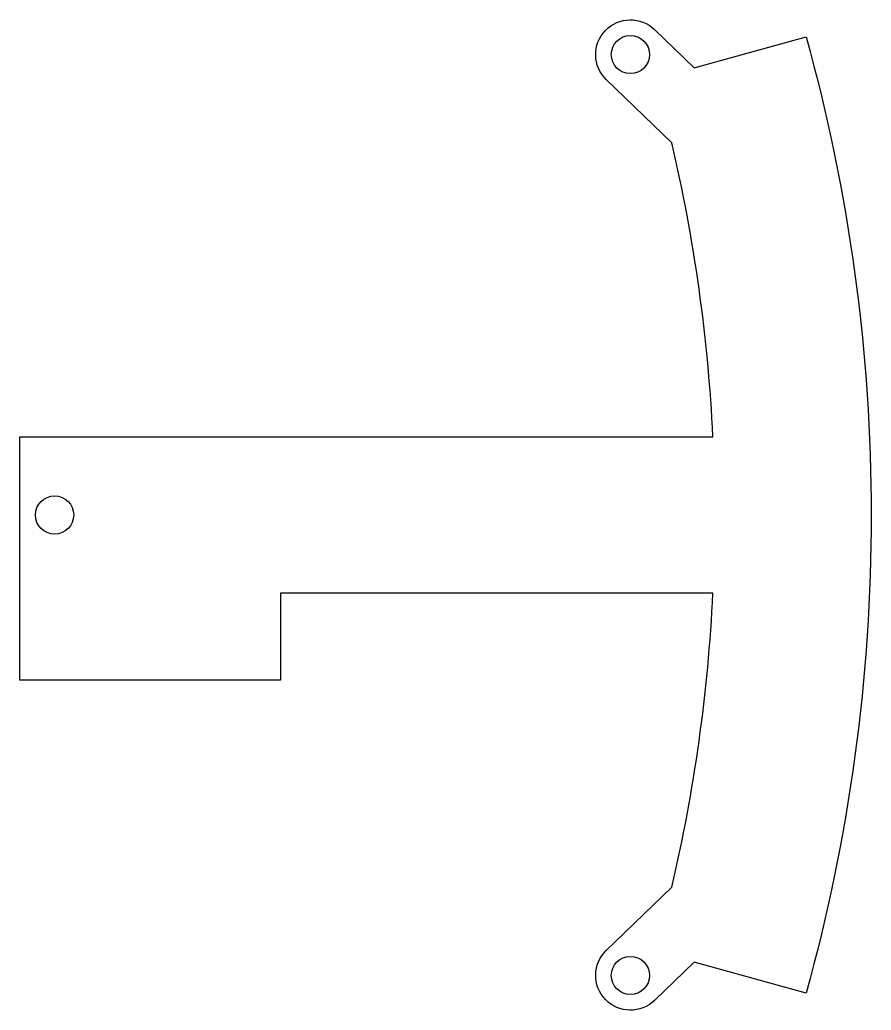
# Model space of a CAD drawing. Header units: millimetres. Extents: x 54 to 103, y -28.5 to 28.5.
import ezdxf

# ---------------------------------------------------------------- set-up
doc = ezdxf.new("R2010")
doc.units = ezdxf.units.MM
doc.header["$MEASUREMENT"] = 0

msp = doc.modelspace()

# ---------------------------------------------------------------- linework, layer by layer
msp.add_lwpolyline([(93.892, 4.5, 0.045556), (91.525, 21.429), (87.753, 25.071, -1), (90.532, 27.948), (92.818, 25.741), (99.254, 27.526, -0.136094), (99.254, -27.526), (92.818, -25.741), (90.532, -27.948, -1), (87.753, -25.071), (91.525, -21.429, 0.045556), (93.892, -4.5), (69, -4.5), (69, -9.5), (54, -9.5), (54, 4.5)], format="xyb", close=True)
for centre in [(89.143, 26.51), (89.143, -26.51)]:
    msp.add_circle(centre, 1.1)
at = {"linetype": 'Continuous'}
msp.add_circle((56, 0), 1.1, dxfattribs=at)

doc.saveas('drawing.dxf')
